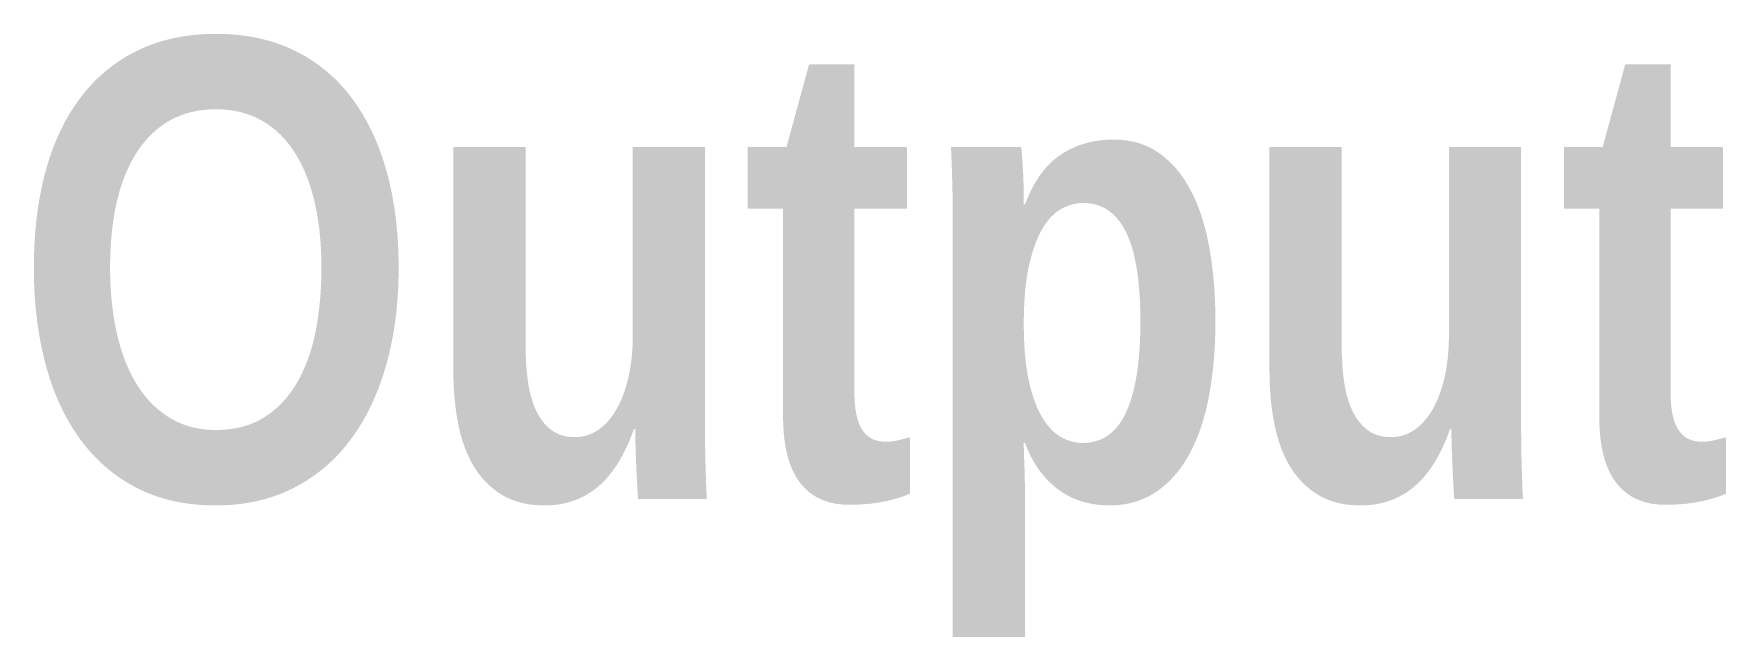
# Model space of a CAD drawing. Header units: inches. Extents: x -3.71 to -0.01, y -0.65 to 0.67.
import ezdxf

# ---------------------------------------------------------------- set-up
doc = ezdxf.new("R2010")
doc.units = ezdxf.units.IN
doc.header["$MEASUREMENT"] = 0
doc.layers.add('Text', color=178, linetype='Continuous', lineweight=25, true_color=0x000000)
doc.styles.add('textstyle0', font='')
doc.styles.get('textstyle0').set_extended_font_data('Ubuntu Condensed')

msp = doc.modelspace()

# ---------------------------------------------------------------- texts
at = {"layer": 'Text', "insert": (0, 0), "char_height": 1, "attachment_point": 6, "style": 'textstyle0'}
msp.add_mtext('\\fUbuntu Condensed|b1|i0|c0|p0;Output', dxfattribs=at)

doc.saveas('drawing.dxf')
